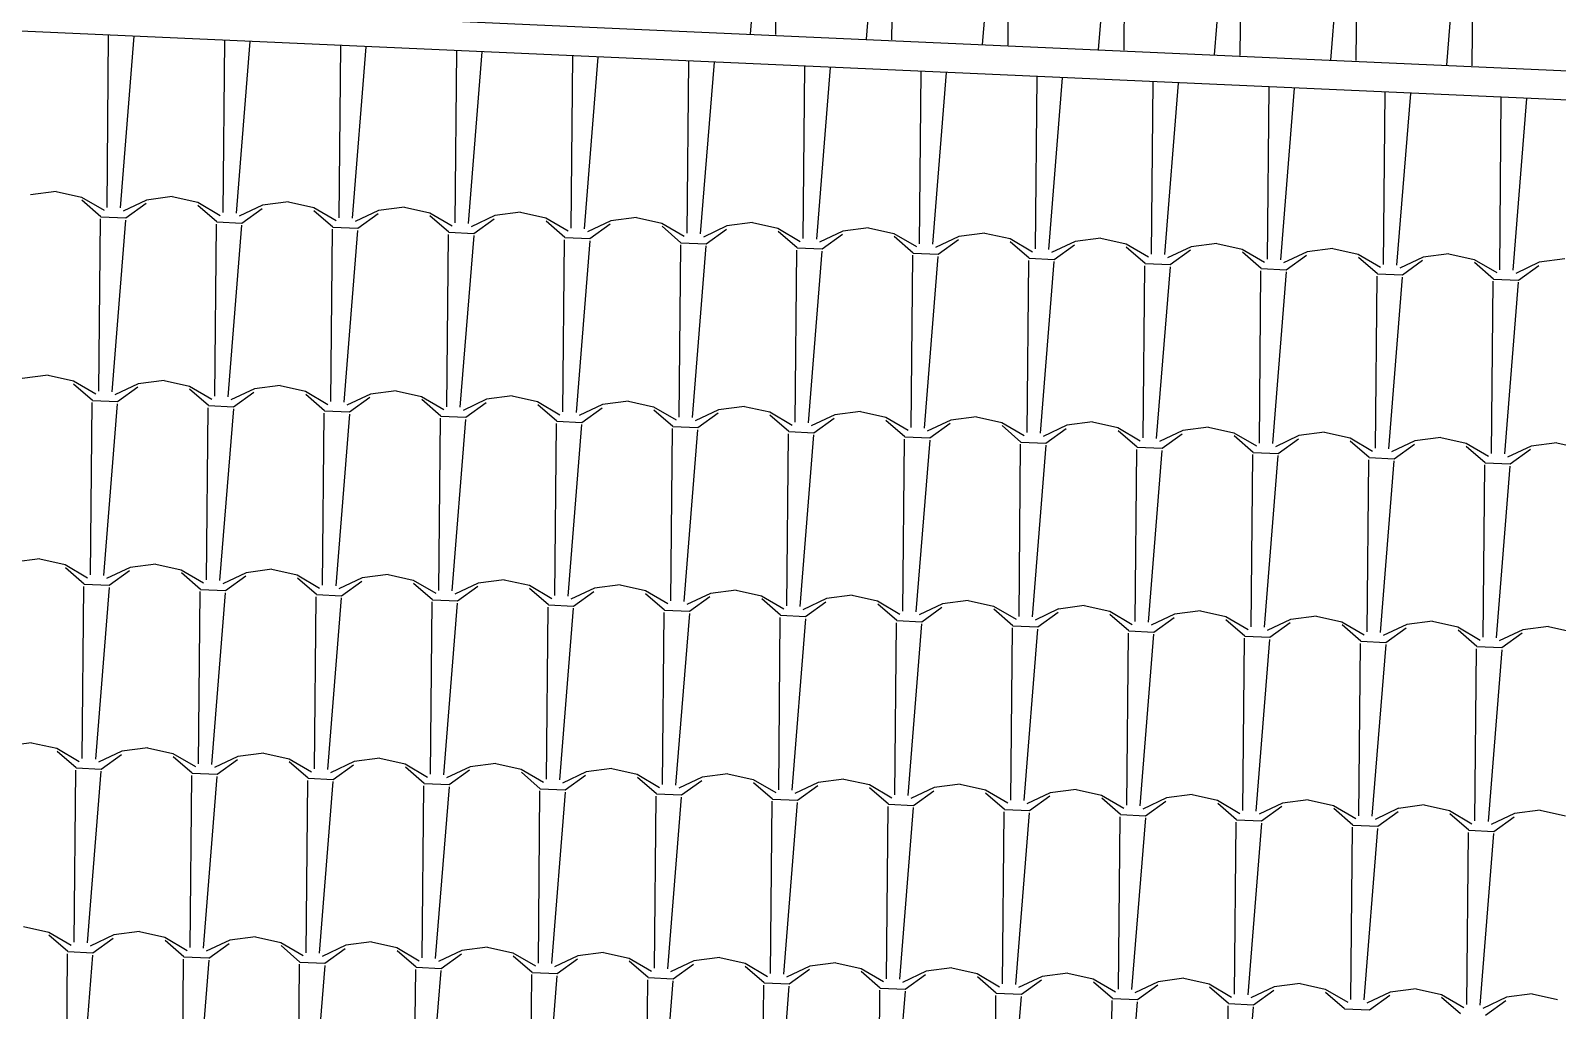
# Model space of a CAD drawing. Extents: x 1037 to 14540, y 1034 to 18285.
# Drawn here: x 6424.3 to 6739.7, y 1529.2 to 1731.7 of the extents above; entities that cross this region are included whole.
import ezdxf

# ---------------------------------------------------------------- set-up
doc = ezdxf.new("R2010")
doc.units = 0
doc.header["$LTSCALE"] = 100
doc.header["$MEASUREMENT"] = 0
doc.layers.get('0').update_dxf_attribs({"color": 240, "linetype": 'CONTINUOUS'})
doc.layers.add('proiezioni', color=252, linetype='CONTINUOUS')
doc.layers.add('retini copertura', color=32, linetype='CONTINUOUS')

# ---------------------------------------------------------------- blocks, each defined once
blk = doc.blocks.new('*X1853')
at = {"color": 0}
for p, q in [((11.0068, 16.9385), (11.0102, 17.2943)), ((11.0344, 16.9373), (11.0627, 17.2919)), ((11.2465, 16.9278), (11.25, 17.2835)), ((11.2741, 16.9266), (11.3025, 17.2812)), ((11.4863, 16.9171), (11.4897, 17.2728)), ((11.5139, 16.9159), (11.5422, 17.2705)), ((11.726, 16.9063), (11.7295, 17.2621)), ((11.7537, 16.9051), (11.782, 17.2597)), ((11.9658, 16.8956), (11.9692, 17.2513)), ((11.9934, 16.8944), (12.0218, 17.249)), ((12.2056, 16.8849), (12.209, 17.2406)), ((12.2332, 16.8837), (12.2615, 17.2383)), ((12.4453, 16.8741), (12.4487, 17.2299)), ((12.4729, 16.873), (12.5013, 17.2276)), ((12.6851, 16.8634), (12.6885, 17.2191)), ((12.7127, 16.8623), (12.741, 17.2169)), ((12.9248, 16.8527), (12.9283, 17.2084)), ((12.9524, 16.8515), (12.9808, 17.2061)), ((13.1646, 16.8419), (13.168, 17.1977)), ((13.1922, 16.8408), (13.2206, 17.1954)), ((13.4043, 16.8312), (13.4078, 17.1869)), ((13.432, 16.8301), (13.4603, 17.1847)), ((13.6441, 16.8205), (13.6475, 17.1762)), ((13.6717, 16.8194), (13.7001, 17.174)), ((13.8839, 16.8097), (13.8873, 17.1655)), ((13.9115, 16.8086), (13.9398, 17.1632)), ((10.9019, 16.9714), (10.8488, 16.9644)), ((10.9019, 16.9714), (10.9543, 16.9597)), ((10.9543, 16.9597), (11.0006, 16.9326)), ((10.9938, 16.9192), (10.9548, 16.9531)), ((11.0885, 16.9537), (11.04, 16.9308)), ((11.0455, 16.9169), (11.0875, 16.9471)), ((11.1417, 16.9606), (11.0885, 16.9537)), ((11.1417, 16.9606), (11.1941, 16.949)), ((11.1941, 16.949), (11.2403, 16.9219)), ((11.2336, 16.9084), (11.1945, 16.9423)), ((11.3283, 16.943), (11.2798, 16.9201)), ((11.3815, 16.9499), (11.3283, 16.943)), ((11.3815, 16.9499), (11.4338, 16.9383)), ((10.9898, 16.5589), (10.9932, 16.9146)), ((10.9938, 16.9192), (11.0455, 16.9169)), ((11.0174, 16.5577), (11.0457, 16.9123)), ((11.2336, 16.9084), (11.2853, 16.9061)), ((11.2853, 16.9061), (11.3272, 16.9364)), ((11.4338, 16.9383), (11.4801, 16.9111)), ((11.4734, 16.8977), (11.4343, 16.9316)), ((11.568, 16.9323), (11.5195, 16.9094)), ((11.525, 16.8954), (11.567, 16.9257)), ((11.6212, 16.9392), (11.568, 16.9323)), ((11.6212, 16.9392), (11.6736, 16.9275)), ((11.6736, 16.9275), (11.7199, 16.9004)), ((11.7131, 16.887), (11.674, 16.9209)), ((11.8078, 16.9215), (11.7593, 16.8986)), ((11.7648, 16.8847), (11.8067, 16.9149)), ((11.861, 16.9285), (11.8078, 16.9215)), ((11.861, 16.9285), (11.9133, 16.9168)), ((11.9133, 16.9168), (11.9596, 16.8897)), ((11.9529, 16.8763), (11.9138, 16.9101)), ((12.0476, 16.9108), (11.9991, 16.8879)), ((12.1007, 16.9177), (12.0476, 16.9108)), ((12.1007, 16.9177), (12.1531, 16.9061)), ((11.2295, 16.5482), (11.233, 16.9039)), ((11.2572, 16.547), (11.2855, 16.9016)), ((11.4693, 16.5375), (11.4727, 16.8932)), ((11.4734, 16.8977), (11.525, 16.8954)), ((11.4969, 16.5362), (11.5253, 16.8908)), ((11.7091, 16.5267), (11.7125, 16.8824)), ((11.7131, 16.887), (11.7648, 16.8847)), ((11.7367, 16.5255), (11.765, 16.8801)), ((12.0046, 16.8739), (12.0465, 16.9042)), ((12.1531, 16.9061), (12.1994, 16.879)), ((12.1926, 16.8655), (12.1536, 16.8994)), ((12.2873, 16.9001), (12.2388, 16.8772)), ((12.2443, 16.8632), (12.2863, 16.8935)), ((12.3405, 16.907), (12.2873, 16.9001)), ((12.3405, 16.907), (12.3929, 16.8954)), ((12.3929, 16.8954), (12.4391, 16.8682)), ((12.4324, 16.8548), (12.3933, 16.8887)), ((12.5271, 16.8894), (12.4786, 16.8665)), ((12.4841, 16.8525), (12.526, 16.8828)), ((12.5803, 16.8963), (12.5271, 16.8893)), ((12.5803, 16.8963), (12.6326, 16.8846)), ((12.6326, 16.8846), (12.6789, 16.8575)), ((12.6722, 16.8441), (12.6331, 16.878)), ((12.7668, 16.8786), (12.7183, 16.8557)), ((12.82, 16.8855), (12.7668, 16.8786)), ((12.82, 16.8855), (12.8724, 16.8739)), ((11.9488, 16.516), (11.9522, 16.8717)), ((11.9529, 16.8763), (12.0046, 16.874)), ((11.9764, 16.5148), (12.0048, 16.8694)), ((12.1886, 16.5053), (12.192, 16.861)), ((12.1926, 16.8655), (12.2443, 16.8632)), ((12.2162, 16.5041), (12.2445, 16.8587)), ((12.4283, 16.4945), (12.4318, 16.8502)), ((12.4324, 16.8548), (12.4841, 16.8525)), ((12.4559, 16.4934), (12.4843, 16.848)), ((12.7238, 16.8418), (12.7658, 16.872)), ((12.8724, 16.8739), (12.9187, 16.8468)), ((12.9119, 16.8334), (12.8729, 16.8672)), ((13.0066, 16.8679), (12.9581, 16.845)), ((12.9636, 16.831), (13.0055, 16.8613)), ((13.0598, 16.8748), (13.0066, 16.8679)), ((13.0598, 16.8748), (13.1121, 16.8632)), ((13.1121, 16.8632), (13.1584, 16.836)), ((13.1517, 16.8226), (13.1126, 16.8565)), ((13.2464, 16.8572), (13.1979, 16.8343)), ((13.2034, 16.8203), (13.2453, 16.8506)), ((13.2995, 16.8641), (13.2464, 16.8572)), ((13.2995, 16.8641), (13.3519, 16.8524)), ((13.3519, 16.8524), (13.3982, 16.8253)), ((13.3914, 16.8119), (13.3524, 16.8458)), ((13.4861, 16.8464), (13.4376, 16.8236)), ((13.5393, 16.8534), (13.4861, 16.8464)), ((13.5393, 16.8534), (13.5917, 16.8417)), ((12.6681, 16.4838), (12.6715, 16.8395)), ((12.6722, 16.8441), (12.7238, 16.8418)), ((12.6957, 16.4826), (12.7241, 16.8372)), ((12.9078, 16.4731), (12.9113, 16.8288)), ((12.9119, 16.8334), (12.9636, 16.831)), ((12.9355, 16.4719), (12.9638, 16.8265)), ((13.1476, 16.4623), (13.151, 16.818)), ((13.1517, 16.8226), (13.2034, 16.8203)), ((13.1752, 16.4612), (13.2036, 16.8158)), ((13.4431, 16.8096), (13.4851, 16.8398)), ((13.5917, 16.8417), (13.6379, 16.8146)), ((13.6312, 16.8012), (13.5921, 16.8351)), ((13.7259, 16.8357), (13.6774, 16.8128)), ((13.6829, 16.7989), (13.7248, 16.8291)), ((13.7791, 16.8426), (13.7259, 16.8357)), ((13.7791, 16.8426), (13.8314, 16.831)), ((13.8314, 16.831), (13.8777, 16.8039)), ((13.871, 16.7904), (13.8319, 16.8243)), ((13.9656, 16.825), (13.9171, 16.8021)), ((13.9226, 16.7881), (13.9646, 16.8184)), ((14.0188, 16.8319), (13.9656, 16.825)), ((13.3874, 16.4516), (13.3908, 16.8073)), ((13.3914, 16.8119), (13.4431, 16.8096)), ((13.415, 16.4505), (13.4433, 16.8051)), ((13.6271, 16.4409), (13.6305, 16.7966)), ((13.6312, 16.8012), (13.6829, 16.7989)), ((13.6547, 16.4398), (13.6831, 16.7944)), ((13.8669, 16.4301), (13.8703, 16.7858)), ((13.871, 16.7904), (13.9226, 16.7881)), ((13.8945, 16.429), (13.9228, 16.7836)), ((10.885, 16.5917), (10.8318, 16.5848)), ((10.885, 16.5917), (10.9373, 16.5801)), ((10.9373, 16.5801), (10.9836, 16.553)), ((10.9769, 16.5396), (10.9378, 16.5734)), ((11.0715, 16.5741), (11.023, 16.5512)), ((11.0285, 16.5372), (11.0705, 16.5675)), ((11.1247, 16.581), (11.0715, 16.5741)), ((11.1247, 16.581), (11.1771, 16.5694)), ((11.1771, 16.5694), (11.2233, 16.5422)), ((11.2166, 16.5288), (11.1775, 16.5627)), ((11.3113, 16.5634), (11.2628, 16.5405)), ((11.3645, 16.5703), (11.3113, 16.5634)), ((11.3645, 16.5703), (11.4168, 16.5586)), ((10.9728, 16.1793), (10.9762, 16.535)), ((10.9769, 16.5396), (11.0285, 16.5372)), ((11.0004, 16.1781), (11.0288, 16.5327)), ((11.2683, 16.5265), (11.3102, 16.5568)), ((11.4168, 16.5586), (11.4631, 16.5315)), ((11.4564, 16.5181), (11.4173, 16.552)), ((11.5511, 16.5526), (11.5025, 16.5298)), ((11.508, 16.5158), (11.55, 16.546)), ((11.6042, 16.5596), (11.5511, 16.5526)), ((11.6042, 16.5596), (11.6566, 16.5479)), ((11.6566, 16.5479), (11.7029, 16.5208)), ((11.6961, 16.5074), (11.6571, 16.5413)), ((11.7908, 16.5419), (11.7423, 16.519)), ((11.7478, 16.5051), (11.7898, 16.5353)), ((11.844, 16.5488), (11.7908, 16.5419)), ((11.844, 16.5488), (11.8964, 16.5372)), ((11.8964, 16.5372), (11.9426, 16.5101)), ((11.9359, 16.4966), (11.8968, 16.5305)), ((12.0306, 16.5312), (11.9821, 16.5083)), ((12.0838, 16.5381), (12.0306, 16.5312)), ((12.0838, 16.5381), (12.1361, 16.5265)), ((11.2126, 16.1686), (11.216, 16.5243)), ((11.2166, 16.5288), (11.2683, 16.5265)), ((11.2402, 16.1674), (11.2685, 16.522)), ((11.4523, 16.1578), (11.4557, 16.5136)), ((11.4564, 16.5181), (11.508, 16.5158)), ((11.4799, 16.1566), (11.5083, 16.5112)), ((11.6921, 16.1471), (11.6955, 16.5028)), ((11.6961, 16.5074), (11.7478, 16.5051)), ((11.7197, 16.1459), (11.748, 16.5005)), ((11.9876, 16.4943), (12.0295, 16.5246)), ((12.1361, 16.5265), (12.1824, 16.4993)), ((12.1757, 16.4859), (12.1366, 16.5198)), ((12.2703, 16.5205), (12.2218, 16.4976)), ((12.2273, 16.4836), (12.2693, 16.5139)), ((12.3235, 16.5274), (12.2703, 16.5204)), ((12.3235, 16.5274), (12.3759, 16.5157)), ((12.3759, 16.5157), (12.4221, 16.4886)), ((12.4154, 16.4752), (12.3763, 16.5091)), ((12.5101, 16.5097), (12.4616, 16.4868)), ((12.4671, 16.4729), (12.509, 16.5031)), ((12.5633, 16.5166), (12.5101, 16.5097)), ((12.5633, 16.5166), (12.6156, 16.505)), ((12.6156, 16.505), (12.6619, 16.4779)), ((12.6552, 16.4645), (12.6161, 16.4983)), ((12.7499, 16.499), (12.7013, 16.4761)), ((12.803, 16.5059), (12.7499, 16.499)), ((12.803, 16.5059), (12.8554, 16.4943)), ((11.9318, 16.1364), (11.9353, 16.4921)), ((11.9359, 16.4966), (11.9876, 16.4943)), ((11.9594, 16.1352), (11.9878, 16.4898)), ((12.1716, 16.1256), (12.175, 16.4814)), ((12.1757, 16.4859), (12.2273, 16.4836)), ((12.1992, 16.1245), (12.2276, 16.4791)), ((12.4113, 16.1149), (12.4148, 16.4706)), ((12.4154, 16.4752), (12.4671, 16.4729)), ((12.439, 16.1137), (12.4673, 16.4683)), ((12.7069, 16.4621), (12.7488, 16.4924)), ((12.8554, 16.4943), (12.9017, 16.4672)), ((12.8949, 16.4537), (12.8559, 16.4876)), ((12.9896, 16.4883), (12.9411, 16.4654)), ((12.9466, 16.4514), (12.9886, 16.4817)), ((13.0428, 16.4952), (12.9896, 16.4883)), ((13.0428, 16.4952), (13.0952, 16.4835)), ((13.0952, 16.4836), (13.1414, 16.4564)), ((13.1347, 16.443), (13.0956, 16.4769)), ((13.2294, 16.4775), (13.1809, 16.4547)), ((13.1864, 16.4407), (13.2283, 16.4709)), ((13.2826, 16.4845), (13.2294, 16.4775)), ((13.2826, 16.4845), (13.3349, 16.4728)), ((13.3349, 16.4728), (13.3812, 16.4457)), ((13.4691, 16.4668), (13.4206, 16.4439)), ((13.5223, 16.4737), (13.4691, 16.4668)), ((13.5223, 16.4737), (13.5747, 16.4621)), ((12.6511, 16.1042), (12.6545, 16.4599)), ((12.6552, 16.4645), (12.7068, 16.4621)), ((12.6787, 16.103), (12.7071, 16.4576)), ((12.8909, 16.0934), (12.8943, 16.4492)), ((12.8949, 16.4537), (12.9466, 16.4514)), ((12.9185, 16.0923), (12.9468, 16.4469)), ((13.1306, 16.0827), (13.134, 16.4384)), ((13.1347, 16.443), (13.1864, 16.4407)), ((13.1582, 16.0816), (13.1866, 16.4362)), ((13.3745, 16.4323), (13.3354, 16.4662)), ((13.4261, 16.43), (13.4681, 16.4602)), ((13.5747, 16.4621), (13.6209, 16.435)), ((13.6142, 16.4216), (13.5751, 16.4554)), ((13.7089, 16.4561), (13.6604, 16.4332)), ((13.6659, 16.4192), (13.7078, 16.4495)), ((13.7621, 16.463), (13.7089, 16.4561)), ((13.7621, 16.463), (13.8144, 16.4514)), ((13.8144, 16.4514), (13.8607, 16.4242)), ((13.854, 16.4108), (13.8149, 16.4447)), ((13.9487, 16.4454), (13.9001, 16.4225)), ((13.9057, 16.4085), (13.9476, 16.4388)), ((14.0018, 16.4523), (13.9487, 16.4454)), ((14.0018, 16.4523), (14.0542, 16.4406)), ((13.3704, 16.072), (13.3738, 16.4277)), ((13.3745, 16.4323), (13.4261, 16.43)), ((13.398, 16.0709), (13.4263, 16.4255)), ((13.6101, 16.0612), (13.6136, 16.417)), ((13.6142, 16.4216), (13.6659, 16.4192)), ((13.6377, 16.0601), (13.6661, 16.4147)), ((13.8499, 16.0505), (13.8533, 16.4062)), ((13.854, 16.4108), (13.9056, 16.4085)), ((13.8775, 16.0494), (13.9059, 16.404)), ((10.868, 16.2121), (10.8148, 16.2052)), ((10.868, 16.2121), (10.9203, 16.2005)), ((10.9203, 16.2005), (10.9666, 16.1733)), ((10.9599, 16.1599), (10.9208, 16.1938)), ((11.0545, 16.1945), (11.006, 16.1716)), ((11.0115, 16.1576), (11.0535, 16.1879)), ((11.1077, 16.2014), (11.0546, 16.1945)), ((11.1077, 16.2014), (11.1601, 16.1897)), ((11.1601, 16.1898), (11.2064, 16.1626)), ((11.1996, 16.1492), (11.1606, 16.1831)), ((11.2943, 16.1837), (11.2458, 16.1609)), ((11.3475, 16.1907), (11.2943, 16.1837)), ((11.3475, 16.1907), (11.3999, 16.179)), ((10.9558, 15.7997), (10.9592, 16.1554)), ((10.9599, 16.1599), (11.0115, 16.1576)), ((10.9834, 15.7985), (11.0118, 16.1531)), ((11.2513, 16.1469), (11.2933, 16.1771)), ((11.3999, 16.179), (11.4461, 16.1519)), ((11.4394, 16.1385), (11.4003, 16.1724)), ((11.5341, 16.173), (11.4856, 16.1501)), ((11.4911, 16.1362), (11.533, 16.1664)), ((11.5873, 16.1799), (11.5341, 16.173)), ((11.5873, 16.1799), (11.6396, 16.1683)), ((11.6396, 16.1683), (11.6859, 16.1412)), ((11.6792, 16.1277), (11.6401, 16.1616)), ((11.7738, 16.1623), (11.7253, 16.1394)), ((11.7308, 16.1254), (11.7728, 16.1557)), ((11.827, 16.1692), (11.7738, 16.1623)), ((11.827, 16.1692), (11.8794, 16.1576)), ((11.8794, 16.1576), (11.9256, 16.1304)), ((12.0136, 16.1516), (11.9651, 16.1287)), ((12.0668, 16.1585), (12.0136, 16.1516)), ((12.0668, 16.1585), (12.1191, 16.1468)), ((11.1956, 15.789), (11.199, 16.1447)), ((11.1996, 16.1492), (11.2513, 16.1469)), ((11.2232, 15.7877), (11.2515, 16.1423)), ((11.4353, 15.7782), (11.4388, 16.1339)), ((11.4394, 16.1385), (11.4911, 16.1362)), ((11.4629, 15.777), (11.4913, 16.1316)), ((11.6751, 15.7675), (11.6785, 16.1232)), ((11.6792, 16.1278), (11.7308, 16.1254)), ((11.7027, 15.7663), (11.731, 16.1209)), ((11.9189, 16.117), (11.8798, 16.1509)), ((11.9706, 16.1147), (12.0125, 16.145)), ((12.1191, 16.1468), (12.1654, 16.1197)), ((12.1587, 16.1063), (12.1196, 16.1402)), ((12.2533, 16.1408), (12.2048, 16.1179)), ((12.2103, 16.104), (12.2523, 16.1342)), ((12.3065, 16.1477), (12.2534, 16.1408)), ((12.3065, 16.1478), (12.3589, 16.1361)), ((12.3589, 16.1361), (12.4052, 16.109)), ((12.3984, 16.0956), (12.3594, 16.1295)), ((12.4931, 16.1301), (12.4446, 16.1072)), ((12.4501, 16.0933), (12.4921, 16.1235)), ((12.5463, 16.137), (12.4931, 16.1301)), ((12.5463, 16.137), (12.5987, 16.1254)), ((12.5987, 16.1254), (12.6449, 16.0983)), ((12.7861, 16.1263), (12.7329, 16.1194)), ((12.7861, 16.1263), (12.8384, 16.1147)), ((11.9148, 15.7568), (11.9183, 16.1125)), ((11.9189, 16.117), (11.9706, 16.1147)), ((11.9425, 15.7556), (11.9708, 16.1102)), ((12.1546, 15.746), (12.158, 16.1017)), ((12.1587, 16.1063), (12.2103, 16.104)), ((12.1822, 15.7448), (12.2106, 16.0994)), ((12.3944, 15.7353), (12.3978, 16.091)), ((12.3984, 16.0956), (12.4501, 16.0933)), ((12.422, 15.7341), (12.4503, 16.0887)), ((12.6382, 16.0848), (12.5991, 16.1187)), ((12.7329, 16.1194), (12.6844, 16.0965)), ((12.6899, 16.0825), (12.7318, 16.1128)), ((12.8384, 16.1147), (12.8847, 16.0875)), ((12.878, 16.0741), (12.8389, 16.108)), ((12.9726, 16.1087), (12.9241, 16.0858)), ((12.9296, 16.0718), (12.9716, 16.1021)), ((13.0258, 16.1156), (12.9726, 16.1086)), ((13.0258, 16.1156), (13.0782, 16.1039)), ((13.0782, 16.1039), (13.1244, 16.0768)), ((13.1177, 16.0634), (13.0786, 16.0973)), ((13.2124, 16.0979), (13.1639, 16.075)), ((13.1694, 16.0611), (13.2113, 16.0913)), ((13.2656, 16.1048), (13.2124, 16.0979)), ((13.2656, 16.1048), (13.3179, 16.0932)), ((13.3179, 16.0932), (13.3642, 16.0661)), ((13.5053, 16.0941), (13.4522, 16.0872)), ((13.5053, 16.0941), (13.5577, 16.0825)), ((12.6341, 15.7246), (12.6375, 16.0803)), ((12.6382, 16.0848), (12.6899, 16.0825)), ((12.6617, 15.7234), (12.6901, 16.078)), ((12.8739, 15.7138), (12.8773, 16.0695)), ((12.878, 16.0741), (12.9296, 16.0718)), ((12.9015, 15.7127), (12.9298, 16.0673)), ((13.1136, 15.7031), (13.1171, 16.0588)), ((13.1177, 16.0634), (13.1694, 16.0611)), ((13.1412, 15.702), (13.1696, 16.0566)), ((13.3575, 16.0527), (13.3184, 16.0865)), ((13.4521, 16.0872), (13.4036, 16.0643)), ((13.4091, 16.0503), (13.4511, 16.0806)), ((13.5577, 16.0825), (13.604, 16.0553)), ((13.5972, 16.0419), (13.5582, 16.0758)), ((13.6919, 16.0765), (13.6434, 16.0536)), ((13.6489, 16.0396), (13.6909, 16.0699)), ((13.7451, 16.0834), (13.6919, 16.0765)), ((13.7451, 16.0834), (13.7975, 16.0717)), ((13.7975, 16.0718), (13.8437, 16.0446)), ((13.837, 16.0312), (13.7979, 16.0651)), ((13.9317, 16.0657), (13.8832, 16.0429)), ((13.8887, 16.0289), (13.9306, 16.0591)), ((13.9849, 16.0727), (13.9317, 16.0657)), ((13.9849, 16.0727), (14.0372, 16.061)), ((13.3534, 15.6924), (13.3568, 16.0481)), ((13.3575, 16.0527), (13.4091, 16.0503)), ((13.381, 15.6912), (13.4094, 16.0458)), ((13.5931, 15.6816), (13.5966, 16.0373)), ((13.5972, 16.0419), (13.6489, 16.0396)), ((13.6208, 15.6805), (13.6491, 16.0351)), ((13.8329, 15.6709), (13.8363, 16.0266)), ((13.837, 16.0312), (13.8887, 16.0289)), ((13.8605, 15.6698), (13.8889, 16.0244)), ((10.851, 15.8325), (10.7978, 15.8256)), ((10.851, 15.8325), (10.9033, 15.8208)), ((10.9034, 15.8209), (10.9496, 15.7937)), ((10.9429, 15.7803), (10.9038, 15.8142)), ((11.0376, 15.8149), (10.9891, 15.792)), ((10.9946, 15.778), (11.0365, 15.8083)), ((11.0908, 15.8218), (11.0376, 15.8148)), ((11.0907, 15.8218), (11.1431, 15.8101)), ((11.1431, 15.8101), (11.1894, 15.783)), ((11.2773, 15.8041), (11.2288, 15.7812)), ((11.3305, 15.811), (11.2773, 15.8041)), ((11.3305, 15.811), (11.3829, 15.7994)), ((10.9388, 15.4201), (10.9423, 15.7758)), ((10.9429, 15.7803), (10.9946, 15.778)), ((10.9664, 15.4188), (10.9948, 15.7734)), ((11.1826, 15.7696), (11.1436, 15.8035)), ((11.2343, 15.7673), (11.2763, 15.7975)), ((11.3829, 15.7994), (11.4291, 15.7723)), ((11.4224, 15.7589), (11.3833, 15.7927)), ((11.5171, 15.7934), (11.4686, 15.7705)), ((11.4741, 15.7565), (11.516, 15.7868)), ((11.5703, 15.8003), (11.5171, 15.7934)), ((11.5703, 15.8003), (11.6226, 15.7887)), ((11.6226, 15.7887), (11.6689, 15.7615)), ((11.6622, 15.7481), (11.6231, 15.782)), ((11.7568, 15.7827), (11.7083, 15.7598)), ((11.7138, 15.7458), (11.7558, 15.7761)), ((11.81, 15.7896), (11.7568, 15.7827)), ((11.81, 15.7896), (11.8624, 15.7779)), ((11.8624, 15.778), (11.9087, 15.7508)), ((12.0498, 15.7789), (11.9966, 15.7719)), ((12.0498, 15.7789), (12.1021, 15.7672)), ((11.1786, 15.4093), (11.182, 15.765)), ((11.1827, 15.7696), (11.2343, 15.7673)), ((11.2062, 15.4081), (11.2345, 15.7627)), ((11.4183, 15.3986), (11.4218, 15.7543)), ((11.4224, 15.7589), (11.4741, 15.7565)), ((11.446, 15.3974), (11.4743, 15.752)), ((11.6581, 15.3879), (11.6615, 15.7436)), ((11.6622, 15.7481), (11.7138, 15.7458)), ((11.6857, 15.3867), (11.7141, 15.7413)), ((11.9019, 15.7374), (11.8629, 15.7713)), ((11.9966, 15.7719), (11.9481, 15.7491)), ((11.9536, 15.7351), (11.9955, 15.7653)), ((12.1022, 15.7672), (12.1484, 15.7401)), ((12.1417, 15.7267), (12.1026, 15.7606)), ((12.2364, 15.7612), (12.1879, 15.7383)), ((12.1934, 15.7244), (12.2353, 15.7546)), ((12.2896, 15.7681), (12.2364, 15.7612)), ((12.2895, 15.7681), (12.3419, 15.7565)), ((12.3419, 15.7565), (12.3882, 15.7294)), ((12.3814, 15.7159), (12.3424, 15.7498)), ((12.4761, 15.7505), (12.4276, 15.7276)), ((12.4331, 15.7136), (12.4751, 15.7439)), ((12.5293, 15.7574), (12.4761, 15.7505)), ((12.5293, 15.7574), (12.5817, 15.7458)), ((12.5817, 15.7458), (12.6279, 15.7186)), ((12.7691, 15.7467), (12.7159, 15.7397)), ((12.7691, 15.7467), (12.8214, 15.735)), ((11.8979, 15.3771), (11.9013, 15.7328)), ((11.9019, 15.7374), (11.9536, 15.7351)), ((11.9255, 15.3759), (11.9538, 15.7305)), ((12.1376, 15.3664), (12.141, 15.7221)), ((12.1417, 15.7267), (12.1934, 15.7244)), ((12.1652, 15.3652), (12.1936, 15.7198)), ((12.3774, 15.3557), (12.3808, 15.7114)), ((12.3815, 15.7159), (12.4331, 15.7136)), ((12.6212, 15.7052), (12.5821, 15.7391)), ((12.7159, 15.7398), (12.6674, 15.7169)), ((12.6729, 15.7029), (12.7148, 15.7332)), ((12.8214, 15.735), (12.8677, 15.7079)), ((12.861, 15.6945), (12.8219, 15.7284)), ((12.9556, 15.729), (12.9071, 15.7061)), ((12.9126, 15.6922), (12.9546, 15.7224)), ((13.0088, 15.7359), (12.9556, 15.729)), ((13.0088, 15.7359), (13.0612, 15.7243)), ((13.0612, 15.7243), (13.1075, 15.6972)), ((13.1007, 15.6838), (13.0617, 15.7176)), ((13.1954, 15.7183), (13.1469, 15.6954)), ((13.1524, 15.6815), (13.1943, 15.7117)), ((13.2486, 15.7252), (13.1954, 15.7183)), ((13.2486, 15.7252), (13.3009, 15.7136)), ((13.301, 15.7136), (13.3472, 15.6865)), ((13.4884, 15.7145), (13.4352, 15.7076)), ((13.4884, 15.7145), (13.5407, 15.7028)), ((12.405, 15.3545), (12.4333, 15.7091)), ((12.6171, 15.3449), (12.6206, 15.7006)), ((12.6212, 15.7052), (12.6729, 15.7029)), ((12.6447, 15.3438), (12.6731, 15.6984)), ((12.8569, 15.3342), (12.8603, 15.6899)), ((12.861, 15.6945), (12.9126, 15.6922)), ((12.8845, 15.3331), (12.9129, 15.6877)), ((13.0966, 15.3235), (13.1001, 15.6792)), ((13.1007, 15.6838), (13.1524, 15.6815)), ((13.3405, 15.673), (13.3014, 15.7069)), ((13.4352, 15.7076), (13.3867, 15.6847)), ((13.3922, 15.6707), (13.4341, 15.701)), ((13.5407, 15.7029), (13.587, 15.6757)), ((13.5803, 15.6623), (13.5412, 15.6962)), ((13.6749, 15.6969), (13.6264, 15.674)), ((13.6319, 15.66), (13.6739, 15.6903)), ((13.7281, 15.7038), (13.6749, 15.6968)), ((13.7281, 15.7038), (13.7805, 15.6921)), ((13.7805, 15.6921), (13.8267, 15.665)), ((13.82, 15.6516), (13.7809, 15.6855)), ((13.9147, 15.6861), (13.8662, 15.6632)), ((13.8717, 15.6493), (13.9136, 15.6795)), ((13.9679, 15.693), (13.9147, 15.6861)), ((13.9679, 15.693), (14.0202, 15.6814)), ((13.1243, 15.3223), (13.1526, 15.6769)), ((13.3364, 15.3127), (13.3398, 15.6685)), ((13.3405, 15.673), (13.3922, 15.6707)), ((13.364, 15.3116), (13.3924, 15.6662)), ((13.5762, 15.302), (13.5796, 15.6577)), ((13.5803, 15.6623), (13.6319, 15.66)), ((13.6038, 15.3009), (13.6321, 15.6555)), ((13.8159, 15.2913), (13.8193, 15.647)), ((13.82, 15.6516), (13.8717, 15.6493)), ((13.8435, 15.2902), (13.8719, 15.6448)), ((10.834, 15.4529), (10.8864, 15.4412)), ((10.8864, 15.4412), (10.9326, 15.4141)), ((10.9259, 15.4007), (10.8868, 15.4346)), ((11.0206, 15.4352), (10.9721, 15.4123)), ((10.9776, 15.3984), (11.0195, 15.4286)), ((11.0738, 15.4421), (11.0206, 15.4352)), ((11.0738, 15.4421), (11.1261, 15.4305)), ((11.1261, 15.4305), (11.1724, 15.4034)), ((11.3135, 15.4314), (11.2603, 15.4245)), ((11.3135, 15.4314), (11.3659, 15.4198)), ((10.9218, 15.0404), (10.9253, 15.3962)), ((10.9259, 15.4007), (10.9776, 15.3984)), ((11.1657, 15.39), (11.1266, 15.4238)), ((11.2603, 15.4245), (11.2118, 15.4016)), ((11.2173, 15.3876), (11.2593, 15.4179)), ((11.3659, 15.4198), (11.4122, 15.3927)), ((11.4054, 15.3792), (11.3663, 15.4131)), ((11.5001, 15.4138), (11.4516, 15.3909)), ((11.4571, 15.3769), (11.499, 15.4072)), ((11.5533, 15.4207), (11.5001, 15.4138)), ((11.5533, 15.4207), (11.6056, 15.409)), ((11.6056, 15.4091), (11.6519, 15.3819)), ((11.6452, 15.3685), (11.6061, 15.4024)), ((11.7399, 15.4031), (11.6913, 15.3802)), ((11.6969, 15.3662), (11.7388, 15.3965)), ((11.793, 15.41), (11.7399, 15.403)), ((11.793, 15.41), (11.8454, 15.3983)), ((11.8454, 15.3983), (11.8917, 15.3712)), ((12.0328, 15.3992), (11.9796, 15.3923)), ((12.0328, 15.3992), (12.0852, 15.3876)), ((10.9495, 15.0392), (10.9778, 15.3938)), ((11.1616, 15.0297), (11.165, 15.3854)), ((11.1657, 15.39), (11.2173, 15.3877)), ((11.1892, 15.0285), (11.2176, 15.3831)), ((11.4014, 15.019), (11.4048, 15.3747)), ((11.4054, 15.3792), (11.4571, 15.3769)), ((11.429, 15.0178), (11.4573, 15.3724)), ((11.6411, 15.0082), (11.6445, 15.364)), ((11.6452, 15.3685), (11.6969, 15.3662)), ((11.8849, 15.3578), (11.8459, 15.3917)), ((11.9796, 15.3923), (11.9311, 15.3694)), ((11.9366, 15.3555), (11.9786, 15.3857)), ((12.0852, 15.3876), (12.1314, 15.3605)), ((12.1247, 15.3471), (12.0856, 15.3809)), ((12.2194, 15.3816), (12.1709, 15.3587)), ((12.1764, 15.3447), (12.2183, 15.375)), ((12.2726, 15.3885), (12.2194, 15.3816)), ((12.2726, 15.3885), (12.3249, 15.3769)), ((12.3249, 15.3769), (12.3712, 15.3497)), ((12.3645, 15.3363), (12.3254, 15.3702)), ((12.4591, 15.3709), (12.4106, 15.348)), ((12.4161, 15.334), (12.4581, 15.3643)), ((12.5123, 15.3778), (12.4591, 15.3709)), ((12.5123, 15.3778), (12.5647, 15.3661)), ((12.5647, 15.3661), (12.611, 15.339)), ((12.7521, 15.367), (12.6989, 15.3601)), ((12.7521, 15.367), (12.8044, 15.3554)), ((11.6687, 15.007), (11.6971, 15.3616)), ((11.8809, 14.9975), (11.8843, 15.3532)), ((11.8849, 15.3578), (11.9366, 15.3555)), ((11.9085, 14.9963), (11.9368, 15.3509)), ((12.1206, 14.9868), (12.1241, 15.3425)), ((12.1247, 15.3471), (12.1764, 15.3447)), ((12.1482, 14.9856), (12.1766, 15.3402)), ((12.3604, 14.976), (12.3638, 15.3318)), ((12.3645, 15.3363), (12.4161, 15.334)), ((12.6042, 15.3256), (12.5651, 15.3595)), ((12.6989, 15.3601), (12.6504, 15.3373)), ((12.6559, 15.3233), (12.6978, 15.3535)), ((12.8044, 15.3554), (12.8507, 15.3283)), ((12.844, 15.3149), (12.8049, 15.3488)), ((12.9387, 15.3494), (12.8901, 15.3265)), ((12.8957, 15.3126), (12.9376, 15.3428)), ((12.9918, 15.3563), (12.9387, 15.3494)), ((12.9918, 15.3563), (13.0442, 15.3447)), ((13.0442, 15.3447), (13.0905, 15.3176)), ((13.0837, 15.3041), (13.0447, 15.338)), ((13.1784, 15.3387), (13.1299, 15.3158)), ((13.1354, 15.3018), (13.1774, 15.3321)), ((13.2316, 15.3456), (13.1784, 15.3387)), ((13.2316, 15.3456), (13.284, 15.3339)), ((13.284, 15.334), (13.3302, 15.3068)), ((13.4714, 15.3349), (13.4182, 15.3279)), ((13.4714, 15.3349), (13.5237, 15.3232)), ((12.388, 14.9749), (12.4164, 15.3295)), ((12.6001, 14.9653), (12.6036, 15.321)), ((12.6042, 15.3256), (12.6559, 15.3233)), ((12.6278, 14.9642), (12.6561, 15.3188)), ((12.8399, 14.9546), (12.8433, 15.3103)), ((12.844, 15.3149), (12.8957, 15.3126)), ((12.8675, 14.9534), (12.8959, 15.308)), ((13.0797, 14.9438), (13.0831, 15.2996)), ((13.0837, 15.3041), (13.1354, 15.3018)), ((13.3235, 15.2934), (13.2844, 15.3273)), ((13.4182, 15.328), (13.3697, 15.3051)), ((13.3752, 15.2911), (13.4171, 15.3214)), ((13.5237, 15.3232), (13.57, 15.2961)), ((13.5633, 15.2827), (13.5242, 15.3166)), ((13.6579, 15.3172), (13.6094, 15.2943)), ((13.6149, 15.2804), (13.6569, 15.3106)), ((13.7111, 15.3241), (13.6579, 15.3172)), ((13.7111, 15.3241), (13.7635, 15.3125)), ((13.7635, 15.3125), (13.8098, 15.2854)), ((13.803, 15.272), (13.764, 15.3058)), ((13.8977, 15.3065), (13.8492, 15.2836)), ((13.8547, 15.2696), (13.8966, 15.2999)), ((13.9509, 15.3134), (13.8977, 15.3065)), ((13.9509, 15.3134), (14.0032, 15.3018)), ((13.1073, 14.9427), (13.1356, 15.2973)), ((13.3194, 14.9331), (13.3228, 15.2888)), ((13.3235, 15.2934), (13.3752, 15.2911)), ((13.347, 14.932), (13.3754, 15.2866)), ((13.5633, 15.2827), (13.6149, 15.2804))]:
    blk.add_line(p, q, dxfattribs=at)
blk = doc.blocks.new('*X1854')
at = {"color": 0}
for p, q in [((12.3638, 17.651), (12.3354, 17.2964)), ((12.3914, 17.651), (12.388, 17.2953)), ((12.6035, 17.6403), (12.5752, 17.2857)), ((12.6312, 17.6403), (12.6278, 17.2846)), ((12.8433, 17.6296), (12.8149, 17.275)), ((12.871, 17.6296), (12.8675, 17.2738)), ((13.083, 17.6188), (13.0547, 17.2642)), ((13.1107, 17.6188), (13.1073, 17.2631)), ((13.3228, 17.6081), (13.2944, 17.2535)), ((13.3505, 17.6081), (13.347, 17.2524)), ((13.5626, 17.5974), (13.5342, 17.2428)), ((13.5902, 17.5974), (13.5868, 17.2416)), ((13.8023, 17.5867), (13.774, 17.2321)), ((13.83, 17.5866), (13.8266, 17.2309))]:
    blk.add_line(p, q, dxfattribs=at)

msp = doc.modelspace()

# ---------------------------------------------------------------- linework, layer by layer
at = {"layer": 'proiezioni'}
for p, q in [((6419.36, 1737.77), (9356.77, 1606.35)), ((6419.09, 1731.78), (9356.51, 1600.35))]:
    msp.add_line(p, q, dxfattribs=at)

# ---------------------------------------------------------------- block references
at = {"layer": 'retini copertura', "xscale": 100, "yscale": 100, "zscale": 100}
for name in ['*X1854', '*X1853']:
    msp.add_blockref(name, (5339.41, 1.3), dxfattribs=at)

doc.saveas('drawing.dxf')
